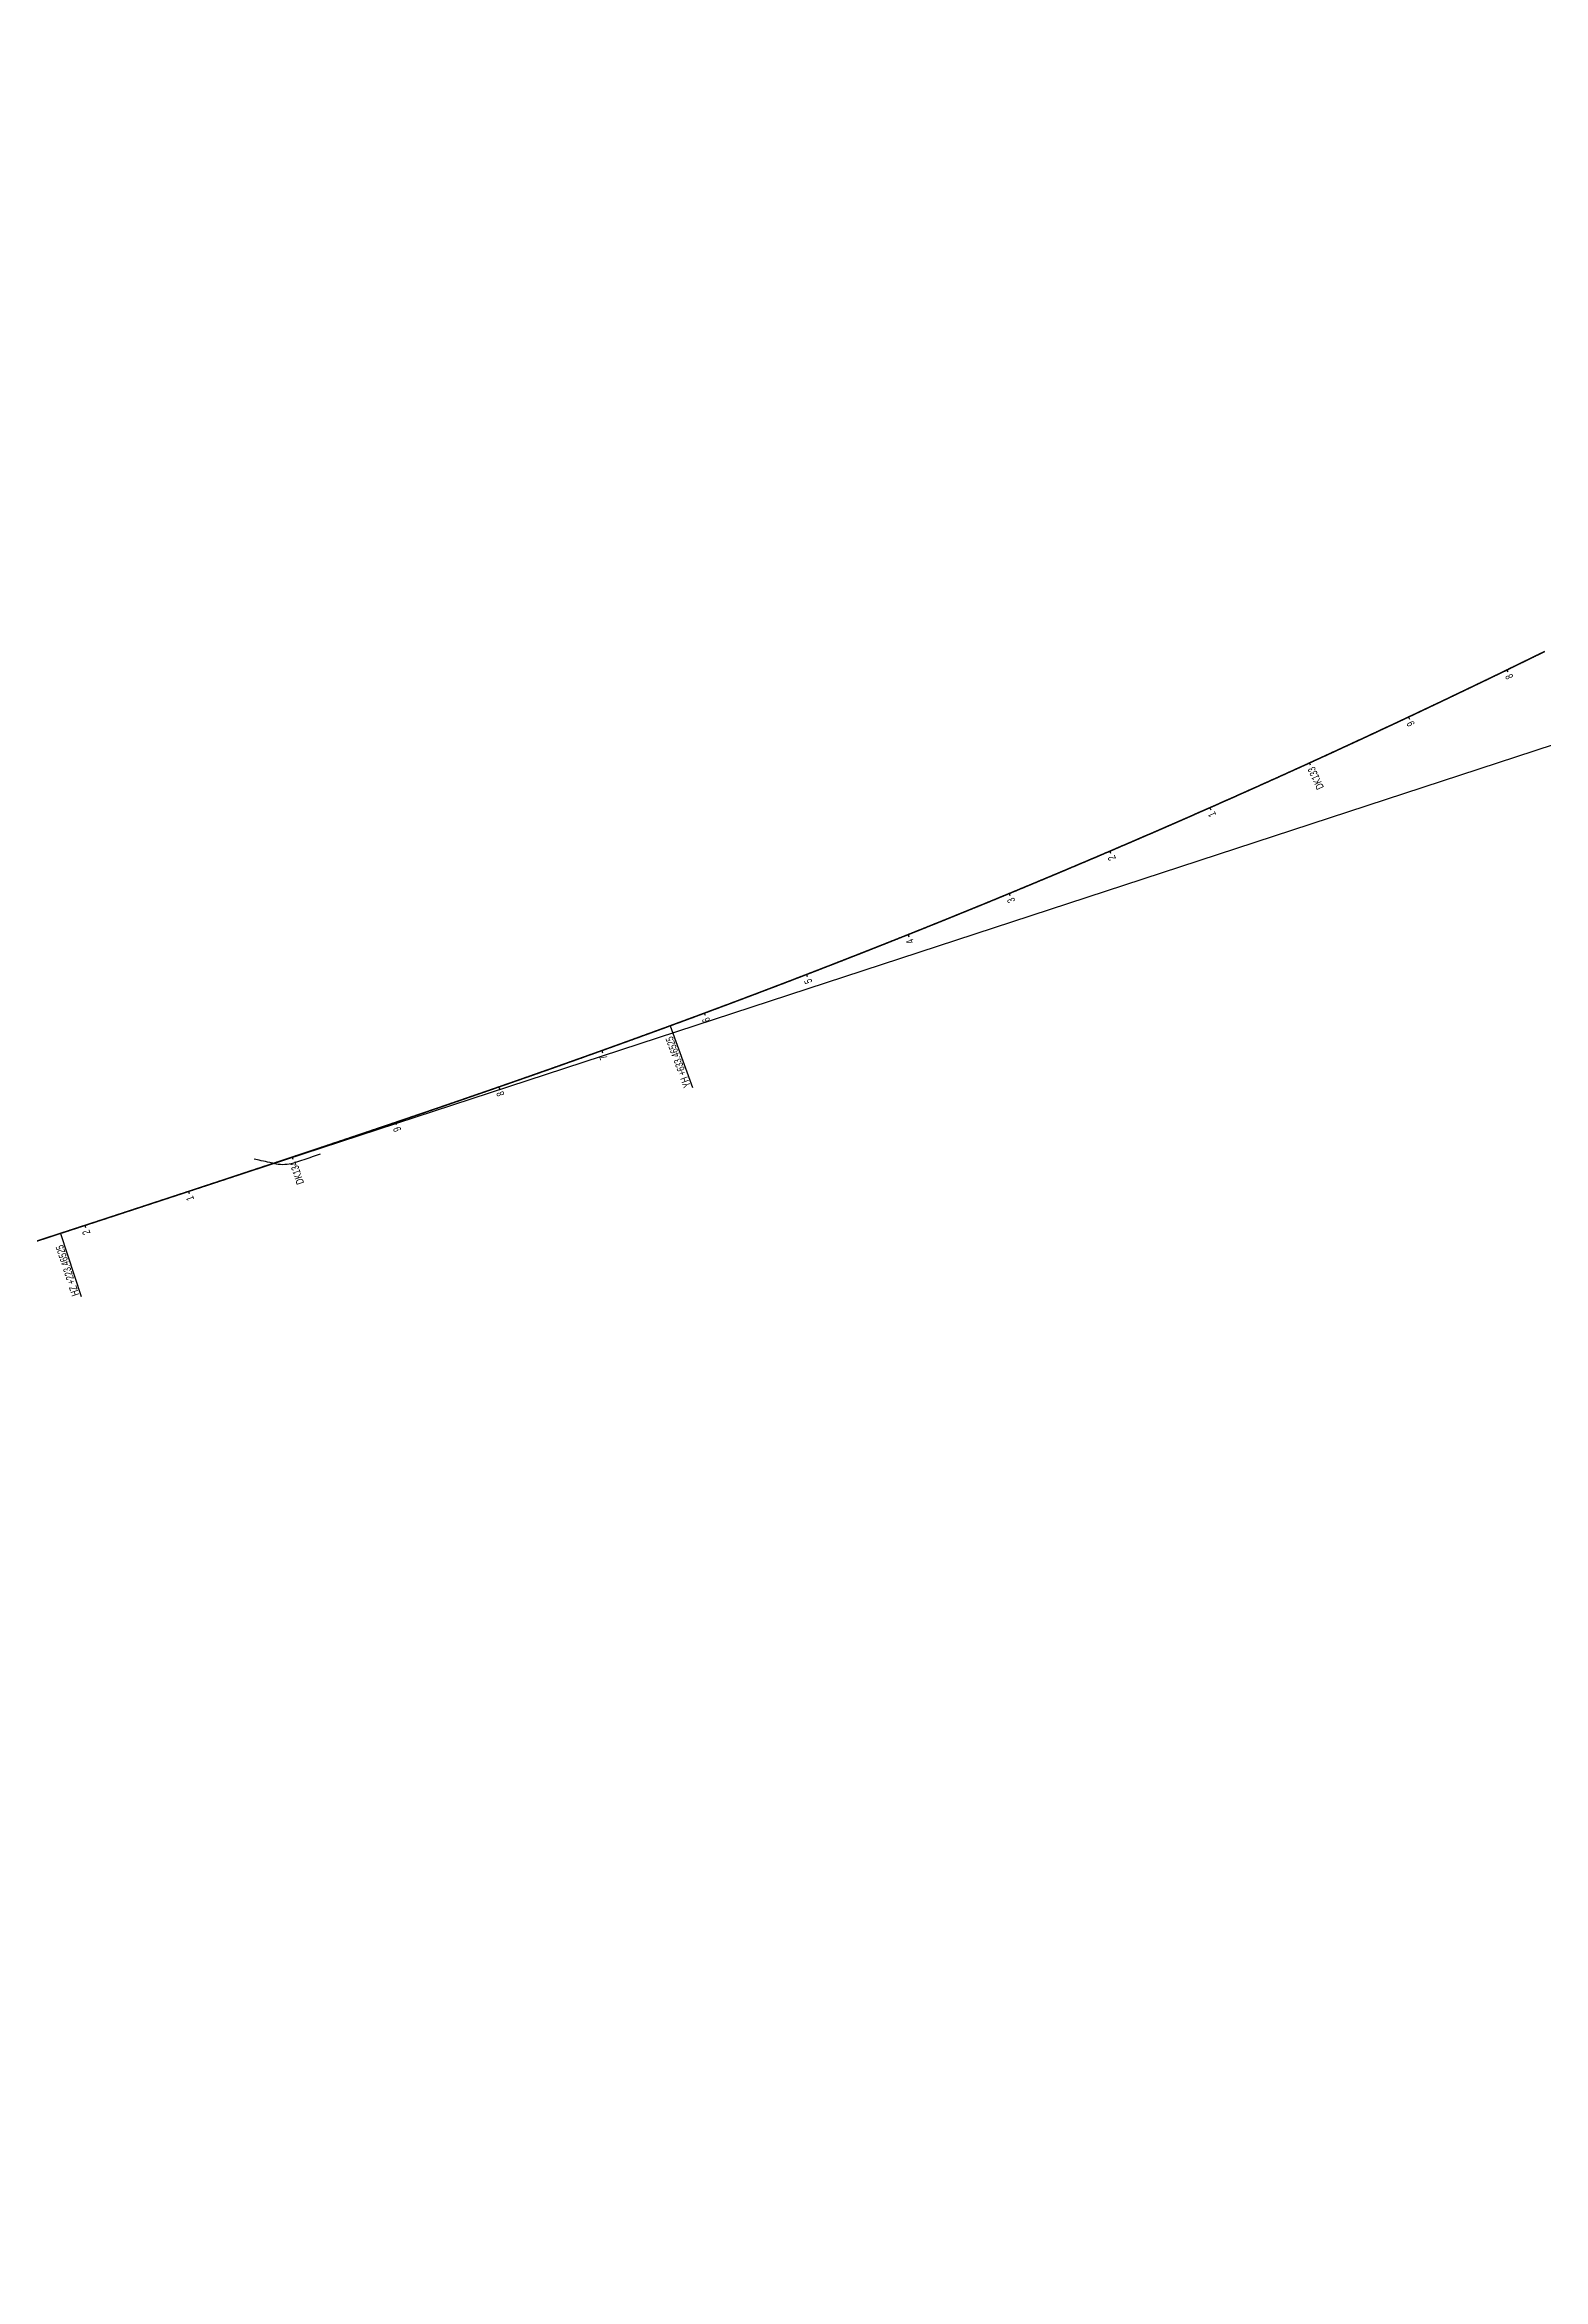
# Model space of a CAD drawing. Header units: millimetres. Extents: x 497834 to 621495, y 3353175 to 3430424.
# Drawn here: x 555158 to 556531, y 3379352 to 3381399 of the extents above; entities that cross this region are included whole.
import ezdxf

# ---------------------------------------------------------------- set-up
doc = ezdxf.new("R2010")
doc.units = ezdxf.units.MM
for name, color, linetype in [('DK改路中线', 7, 'Continuous'), ('dl4', 7, 'Continuous'), ('沪乍杭打线-0.0-200.8段-施工系转设计系成果-2000坐标系-左线_中线_交点', 7, 'Continuous'), ('沪乍杭打线-0.0-200.8段-施工系转设计系成果-2000坐标系-左线_五大桩', 7, 'Continuous'), ('沪乍杭打线-0.0-200.8段-施工系转设计系成果-2000坐标系-左线_里程', 7, 'Continuous')]:
    doc.layers.add(name, color=color, linetype=linetype)
doc.styles.add('PM_LC', font='slromans.shx', dxfattribs={"width": 0.75, "bigfont": 'hztxt.shx'})
doc.styles.add('PM_QX', font='slromans.shx', dxfattribs={"width": 0.75, "bigfont": 'hztxt.shx'})

msp = doc.modelspace()

# ---------------------------------------------------------------- linework, layer by layer
at = {"layer": 'DK改路中线', "color": 3, "linetype": 'Continuous', "ltscale": 2}
msp.add_lwpolyline([(555410.8, 3380383.1), (555408.9, 3380382.4), (555407, 3380381.8), (555405.1, 3380381.1), (555403.2, 3380380.5), (555401.3, 3380379.8), (555399.4, 3380379.2), (555397.5, 3380378.5), (555395.6, 3380377.9), (555393.7, 3380377.2), (555391.8, 3380376.6), (555390, 3380375.9), (555388.2, 3380375.3, -0.139235), (555388.1, 3380375.3), (555386.2, 3380374.7), (555384.2, 3380374.2), (555382.2, 3380373.9), (555380.3, 3380373.6), (555378.3, 3380373.5), (555376.3, 3380373.4), (555374.3, 3380373.5), (555372.3, 3380373.7), (555370.3, 3380374), (555369.1, 3380374.3), (555368.4, 3380374.5), (555364.5, 3380375.3), (555362.5, 3380375.8), (555360.5, 3380376.2), (555358.6, 3380376.7), (555356.6, 3380377.1), (555354.7, 3380377.6), (555350.3, 3380378.5)], format="xyb", dxfattribs=at)
at = {"layer": 'dl4', "color": 3, "linetype": 'Continuous', "ltscale": 2, "const_width": 1.4, "flags": 128}
msp.add_lwpolyline([(556532.7, 3380843.7), (556531.9, 3380843.3), (556531, 3380842.8), (556530.1, 3380842.4), (556529.2, 3380842), (556528.3, 3380841.5), (556528.2, 3380841.5), (556527.4, 3380841.1), (556526.5, 3380840.6), (556525.6, 3380840.2), (556524.7, 3380839.8), (556523.8, 3380839.3), (556523.7, 3380839.3), (556522.9, 3380838.9), (556522, 3380838.4), (556521.1, 3380838), (556520.2, 3380837.6), (556519.3, 3380837.1), (556519.2, 3380837.1), (556518.4, 3380836.7), (556517.5, 3380836.2), (556516.6, 3380835.8), (556515.7, 3380835.4), (556514.8, 3380834.9), (556514.7, 3380834.9), (556513.9, 3380834.5), (556513, 3380834), (556512.1, 3380833.6), (556511.2, 3380833.2), (556510.3, 3380832.7), (556510.3, 3380832.7), (556509.4, 3380832.3), (556508.5, 3380831.9), (556507.6, 3380831.4), (556506.7, 3380831), (556505.8, 3380830.5), (556505.8, 3380830.5), (556504.9, 3380830.1), (556504, 3380829.7), (556503.1, 3380829.2), (556502.2, 3380828.8), (556501.3, 3380828.4), (556501.3, 3380828.3), (556500.4, 3380827.9), (556499.6, 3380827.5), (556498.7, 3380827), (556497.8, 3380826.6), (556496.9, 3380826.2), (556496.8, 3380826.1), (556496, 3380825.7), (556495.1, 3380825.3), (556494.2, 3380824.9), (556493.3, 3380824.4), (556492.4, 3380824), (556492.3, 3380823.9), (556491.5, 3380823.5), (556490.6, 3380823.1), (556489.7, 3380822.7), (556488.8, 3380822.2), (556487.9, 3380821.8), (556487.8, 3380821.8), (556487, 3380821.4), (556486.1, 3380820.9), (556485.2, 3380820.5), (556484.3, 3380820.1), (556483.4, 3380819.6), (556483.3, 3380819.6), (556482.5, 3380819.2), (556481.6, 3380818.8), (556480.7, 3380818.3), (556479.8, 3380817.9), (556478.9, 3380817.4), (556478.8, 3380817.4), (556478, 3380817), (556477.1, 3380816.6), (556476.1, 3380816.1), (556475.2, 3380815.7), (556474.3, 3380815.3), (556474.3, 3380815.2), (556473.4, 3380814.8), (556472.5, 3380814.4), (556471.6, 3380814), (556470.7, 3380813.5), (556469.8, 3380813.1), (556469.8, 3380813.1), (556468.9, 3380812.7), (556468, 3380812.2), (556467.1, 3380811.8), (556466.2, 3380811.4), (556465.3, 3380810.9), (556465.3, 3380810.9), (556464.4, 3380810.5), (556463.5, 3380810.1), (556462.6, 3380809.6), (556461.7, 3380809.2), (556460.8, 3380808.8), (556460.7, 3380808.7), (556459.9, 3380808.3), (556459, 3380807.9), (556458.1, 3380807.5), (556457.2, 3380807), (556456.3, 3380806.6), (556456.2, 3380806.6), (556455.4, 3380806.2), (556454.5, 3380805.8), (556453.6, 3380805.3), (556452.7, 3380804.9), (556451.8, 3380804.5), (556451.7, 3380804.4), (556450.9, 3380804), (556450, 3380803.6), (556449.1, 3380803.2), (556448.2, 3380802.7), (556447.3, 3380802.3), (556447.2, 3380802.3), (556446.4, 3380801.9), (556445.5, 3380801.4), (556444.6, 3380801), (556443.7, 3380800.6), (556442.8, 3380800.1), (556442.7, 3380800.1), (556441.9, 3380799.7), (556441, 3380799.3), (556440.1, 3380798.9), (556439.2, 3380798.4), (556438.3, 3380798), (556438.2, 3380798), (556437.4, 3380797.6), (556436.5, 3380797.1), (556435.6, 3380796.7), (556434.7, 3380796.3), (556433.8, 3380795.8), (556433.7, 3380795.8), (556432.9, 3380795.4), (556432, 3380795), (556431, 3380794.6), (556430.1, 3380794.1), (556429.2, 3380793.7), (556429.2, 3380793.7), (556428.3, 3380793.3), (556427.4, 3380792.8), (556426.5, 3380792.4), (556425.6, 3380792), (556424.7, 3380791.6), (556424.6, 3380791.5), (556423.8, 3380791.1), (556422.9, 3380790.7), (556422, 3380790.3), (556421.1, 3380789.8), (556420.2, 3380789.4), (556420.1, 3380789.4), (556419.3, 3380789), (556418.4, 3380788.6), (556417.5, 3380788.1), (556416.6, 3380787.7), (556415.7, 3380787.3), (556415.6, 3380787.2), (556414.8, 3380786.9), (556413.9, 3380786.4), (556413, 3380786), (556412.1, 3380785.6), (556411.2, 3380785.1), (556411.1, 3380785.1), (556410.3, 3380784.7), (556409.4, 3380784.3), (556408.4, 3380783.9), (556407.5, 3380783.4), (556406.6, 3380783), (556406.6, 3380783), (556405.7, 3380782.6), (556404.8, 3380782.2), (556403.9, 3380781.7), (556403, 3380781.3), (556402.1, 3380780.9), (556402, 3380780.8), (556401.2, 3380780.5), (556400.3, 3380780), (556399.4, 3380779.6), (556398.5, 3380779.2), (556397.6, 3380778.8), (556397.5, 3380778.7), (556396.7, 3380778.3), (556395.8, 3380777.9), (556394.9, 3380777.5), (556394, 3380777.1), (556393.1, 3380776.6), (556393, 3380776.6), (556392.2, 3380776.2), (556391.3, 3380775.8), (556390.3, 3380775.4), (556389.4, 3380774.9), (556388.5, 3380774.5), (556388.5, 3380774.5), (556387.6, 3380774.1), (556386.7, 3380773.7), (556385.8, 3380773.2), (556384.9, 3380772.8), (556384, 3380772.4), (556383.9, 3380772.4), (556383.1, 3380772), (556382.2, 3380771.6), (556381.3, 3380771.1), (556380.4, 3380770.7), (556379.5, 3380770.3), (556379.4, 3380770.2), (556378.6, 3380769.9), (556377.7, 3380769.4), (556376.8, 3380769), (556375.9, 3380768.6), (556374.9, 3380768.2), (556374.9, 3380768.1), (556374, 3380767.8), (556373.1, 3380767.3), (556372.2, 3380766.9), (556371.3, 3380766.5), (556370.4, 3380766.1), (556370.3, 3380766), (556369.5, 3380765.6), (556368.6, 3380765.2), (556367.7, 3380764.8), (556366.8, 3380764.4), (556365.9, 3380764), (556365.8, 3380763.9), (556365, 3380763.5), (556364.1, 3380763.1), (556363.2, 3380762.7), (556362.2, 3380762.3), (556361.3, 3380761.9), (556361.3, 3380761.8), (556360.4, 3380761.4), (556359.5, 3380761), (556358.6, 3380760.6), (556357.7, 3380760.2), (556356.8, 3380759.8), (556356.7, 3380759.7), (556355.9, 3380759.3), (556355, 3380758.9), (556354.1, 3380758.5), (556353.2, 3380758.1), (556352.3, 3380757.7), (556352.2, 3380757.6), (556351.4, 3380757.2), (556350.5, 3380756.8), (556349.5, 3380756.4), (556348.6, 3380756), (556347.7, 3380755.6), (556347.6, 3380755.5), (556346.8, 3380755.1), (556345.9, 3380754.7), (556345, 3380754.3), (556344.1, 3380753.9), (556343.2, 3380753.5), (556343.1, 3380753.4), (556342.3, 3380753), (556341.4, 3380752.6), (556340.5, 3380752.2), (556339.6, 3380751.8), (556338.6, 3380751.4), (556338.6, 3380751.3), (556337.7, 3380751), (556336.8, 3380750.5), (556335.9, 3380750.1), (556335, 3380749.7), (556334.1, 3380749.3), (556334, 3380749.2), (556333.2, 3380748.9), (556332.3, 3380748.4), (556331.4, 3380748), (556330.5, 3380747.6), (556329.6, 3380747.2), (556329.5, 3380747.2), (556328.6, 3380746.8), (556327.7, 3380746.4), (556326.8, 3380745.9), (556325.9, 3380745.5), (556325, 3380745.1), (556324.9, 3380745.1), (556324.1, 3380744.7), (556323.2, 3380744.3), (556322.3, 3380743.9), (556321.4, 3380743.5), (556320.5, 3380743), (556320.4, 3380743), (556319.6, 3380742.6), (556318.6, 3380742.2), (556317.7, 3380741.8), (556316.8, 3380741.4), (556315.9, 3380741), (556315.8, 3380740.9), (556315, 3380740.5), (556314.1, 3380740.1), (556313.2, 3380739.7), (556312.3, 3380739.3), (556311.4, 3380738.9), (556311.3, 3380738.8), (556310.5, 3380738.5), (556309.5, 3380738.1), (556308.6, 3380737.6), (556307.7, 3380737.2), (556306.8, 3380736.8), (556306.7, 3380736.8), (556305.9, 3380736.4), (556305, 3380736), (556304.1, 3380735.6), (556303.2, 3380735.2), (556302.3, 3380734.7), (556302.2, 3380734.7), (556301.4, 3380734.3), (556300.4, 3380733.9), (556299.5, 3380733.5), (556298.6, 3380733.1), (556297.7, 3380732.7), (556297.6, 3380732.6), (556296.8, 3380732.3), (556295.9, 3380731.9), (556295, 3380731.4), (556294.1, 3380731), (556293.2, 3380730.6), (556293.1, 3380730.6), (556292.2, 3380730.2), (556291.3, 3380729.8), (556290.4, 3380729.4), (556289.5, 3380729), (556288.6, 3380728.6), (556288.5, 3380728.5), (556287.7, 3380728.1), (556286.8, 3380727.7), (556285.9, 3380727.3), (556285, 3380726.9), (556284, 3380726.5), (556284, 3380726.5), (556283.1, 3380726.1), (556282.2, 3380725.7), (556281.3, 3380725.3), (556280.4, 3380724.9), (556279.5, 3380724.4), (556279.4, 3380724.4), (556278.6, 3380724), (556277.7, 3380723.6), (556276.7, 3380723.2), (556275.8, 3380722.8), (556274.9, 3380722.4), (556274.8, 3380722.4), (556274, 3380722), (556273.1, 3380721.6), (556272.2, 3380721.2), (556271.3, 3380720.8), (556270.4, 3380720.3), (556270.3, 3380720.3), (556269.5, 3380719.9), (556268.5, 3380719.5), (556267.6, 3380719.1), (556266.7, 3380718.7), (556265.8, 3380718.3), (556265.7, 3380718.3), (556264.9, 3380717.9), (556264, 3380717.5), (556263.1, 3380717.1), (556262.2, 3380716.7), (556261.2, 3380716.3), (556261.2, 3380716.2), (556260.3, 3380715.8), (556259.4, 3380715.4), (556258.5, 3380715), (556257.6, 3380714.6), (556256.7, 3380714.2), (556256.6, 3380714.2), (556255.8, 3380713.8), (556254.8, 3380713.4), (556253.9, 3380713), (556253, 3380712.6), (556252.1, 3380712.2), (556252, 3380712.1), (556251.2, 3380711.8), (556250.3, 3380711.4), (556249.4, 3380710.9), (556248.5, 3380710.5), (556247.5, 3380710.1), (556247.5, 3380710.1), (556246.6, 3380709.7), (556245.7, 3380709.3), (556244.8, 3380708.9), (556243.9, 3380708.5), (556243, 3380708.1), (556242.9, 3380708.1), (556242.1, 3380707.7), (556241.1, 3380707.3), (556240.2, 3380706.9), (556239.3, 3380706.5), (556238.4, 3380706.1), (556238.3, 3380706), (556237.5, 3380705.7), (556236.6, 3380705.3), (556235.7, 3380704.9), (556234.7, 3380704.4), (556233.8, 3380704), (556233.8, 3380704), (556232.9, 3380703.6), (556232, 3380703.2), (556231.1, 3380702.8), (556230.2, 3380702.4), (556229.3, 3380702), (556229.2, 3380702), (556228.3, 3380701.6), (556227.4, 3380701.2), (556226.5, 3380700.8), (556225.6, 3380700.4), (556224.7, 3380700), (556224.6, 3380700), (556223.8, 3380699.6), (556222.9, 3380699.2), (556221.9, 3380698.8), (556221, 3380698.4), (556220.1, 3380698), (556220, 3380697.9), (556219.2, 3380697.6), (556218.3, 3380697.2), (556217.4, 3380696.8), (556216.5, 3380696.4), (556215.5, 3380696), (556215.5, 3380695.9), (556214.6, 3380695.6), (556213.7, 3380695.2), (556212.8, 3380694.8), (556211.9, 3380694.4), (556211, 3380693.9), (556210.9, 3380693.9), (556210, 3380693.5), (556209.1, 3380693.1), (556208.2, 3380692.7), (556207.3, 3380692.3), (556206.4, 3380691.9), (556206.3, 3380691.9), (556205.5, 3380691.5), (556204.6, 3380691.1), (556203.6, 3380690.7), (556202.7, 3380690.3), (556201.8, 3380689.9), (556201.7, 3380689.9), (556200.9, 3380689.5), (556200, 3380689.1), (556199.1, 3380688.7), (556198.1, 3380688.3), (556197.2, 3380687.9), (556197.1, 3380687.9), (556196.3, 3380687.5), (556195.4, 3380687.1), (556194.5, 3380686.7), (556193.6, 3380686.3), (556192.6, 3380685.9), (556192.6, 3380685.9), (556191.7, 3380685.5), (556190.8, 3380685.1), (556189.9, 3380684.7), (556189, 3380684.3), (556188.1, 3380683.9), (556188, 3380683.9), (556187.1, 3380683.5), (556186.2, 3380683.1), (556185.3, 3380682.7), (556184.4, 3380682.3), (556183.5, 3380681.9), (556183.4, 3380681.9), (556182.6, 3380681.5), (556181.6, 3380681.1), (556180.7, 3380680.7), (556179.8, 3380680.3), (556178.9, 3380679.9), (556178.8, 3380679.9), (556178, 3380679.5), (556177.1, 3380679.1), (556176.1, 3380678.7), (556175.2, 3380678.3), (556174.3, 3380677.9), (556174.2, 3380677.9), (556173.4, 3380677.5), (556172.5, 3380677.1), (556171.6, 3380676.7), (556170.6, 3380676.3), (556169.7, 3380675.9), (556169.6, 3380675.9), (556168.8, 3380675.6), (556167.9, 3380675.2), (556167, 3380674.8), (556166.1, 3380674.4), (556165.1, 3380674), (556165, 3380673.9), (556164.2, 3380673.6), (556163.3, 3380673.2), (556162.4, 3380672.8), (556161.5, 3380672.4), (556160.5, 3380672), (556160.5, 3380671.9), (556159.6, 3380671.6), (556158.7, 3380671.2), (556157.8, 3380670.8), (556156.9, 3380670.4), (556156, 3380670), (556155.9, 3380670), (556155, 3380669.6), (556154.1, 3380669.2), (556153.2, 3380668.8), (556152.3, 3380668.4), (556151.4, 3380668), (556151.3, 3380668), (556150.4, 3380667.6), (556149.5, 3380667.2), (556148.6, 3380666.8), (556147.7, 3380666.4), (556146.8, 3380666), (556146.7, 3380666), (556145.8, 3380665.7), (556144.9, 3380665.3), (556144, 3380664.9), (556143.1, 3380664.5), (556142.2, 3380664.1), (556142.1, 3380664), (556141.3, 3380663.7), (556140.3, 3380663.3), (556139.4, 3380662.9), (556138.5, 3380662.5), (556137.6, 3380662.1), (556137.5, 3380662.1), (556136.7, 3380661.7), (556135.7, 3380661.3), (556134.8, 3380660.9), (556133.9, 3380660.5), (556133, 3380660.1), (556132.9, 3380660.1), (556132.1, 3380659.7), (556131.1, 3380659.4), (556130.2, 3380659), (556129.3, 3380658.6), (556128.4, 3380658.2), (556128.3, 3380658.1), (556127.5, 3380657.8), (556126.5, 3380657.4), (556125.6, 3380657), (556124.7, 3380656.6), (556123.8, 3380656.2), (556123.7, 3380656.2), (556122.9, 3380655.8), (556121.9, 3380655.4), (556121, 3380655), (556120.1, 3380654.6), (556119.2, 3380654.3), (556119.1, 3380654.2), (556118.3, 3380653.9), (556117.3, 3380653.5), (556116.4, 3380653.1), (556115.5, 3380652.7), (556114.6, 3380652.3), (556114.5, 3380652.3), (556113.7, 3380651.9), (556112.7, 3380651.5), (556111.8, 3380651.1), (556110.9, 3380650.7), (556110, 3380650.3), (556109.9, 3380650.3), (556109.1, 3380650), (556108.1, 3380649.6), (556107.2, 3380649.2), (556106.3, 3380648.8), (556105.4, 3380648.4), (556105.3, 3380648.4), (556104.5, 3380648), (556103.5, 3380647.6), (556102.6, 3380647.2), (556101.7, 3380646.8), (556100.8, 3380646.4), (556100.7, 3380646.4), (556099.8, 3380646.1), (556098.9, 3380645.7), (556098, 3380645.3), (556097.1, 3380644.9), (556096.2, 3380644.5), (556096.1, 3380644.5), (556095.2, 3380644.1), (556094.3, 3380643.7), (556093.4, 3380643.3), (556092.5, 3380642.9), (556091.6, 3380642.6), (556091.5, 3380642.5), (556090.6, 3380642.2), (556089.7, 3380641.8), (556088.8, 3380641.4), (556087.9, 3380641), (556086.9, 3380640.6), (556086.9, 3380640.6), (556086, 3380640.2), (556085.1, 3380639.8), (556084.2, 3380639.5), (556083.3, 3380639.1), (556082.3, 3380638.7), (556082.2, 3380638.6), (556081.4, 3380638.3), (556080.5, 3380637.9), (556079.6, 3380637.5), (556078.6, 3380637.1), (556077.7, 3380636.8), (556077.6, 3380636.7), (556076.8, 3380636.4), (556075.9, 3380636), (556075, 3380635.6), (556074, 3380635.2), (556073.1, 3380634.8), (556073, 3380634.8), (556072.2, 3380634.4), (556071.3, 3380634.1), (556070.3, 3380633.7), (556069.4, 3380633.3), (556068.5, 3380632.9), (556068.4, 3380632.9), (556067.6, 3380632.5), (556066.7, 3380632.1), (556065.7, 3380631.7), (556064.8, 3380631.4), (556063.9, 3380631), (556063.8, 3380630.9), (556063, 3380630.6), (556062, 3380630.2), (556061.1, 3380629.8), (556060.2, 3380629.4), (556059.3, 3380629), (556059.2, 3380629), (556058.3, 3380628.7), (556057.4, 3380628.3), (556056.5, 3380627.9), (556055.6, 3380627.5), (556054.7, 3380627.1), (556054.6, 3380627.1), (556053.7, 3380626.7), (556052.8, 3380626.4), (556051.9, 3380626), (556051, 3380625.6), (556050, 3380625.2), (556049.9, 3380625.2), (556049.1, 3380624.8), (556048.2, 3380624.4), (556047.3, 3380624.1), (556046.3, 3380623.7), (556045.4, 3380623.3), (556045.3, 3380623.3), (556044.5, 3380622.9), (556043.6, 3380622.5), (556042.6, 3380622.1), (556041.7, 3380621.8), (556040.8, 3380621.4), (556040.7, 3380621.3), (556039.9, 3380621), (556038.9, 3380620.6), (556038, 3380620.2), (556037.1, 3380619.9), (556036.2, 3380619.5), (556036.1, 3380619.4), (556035.2, 3380619.1), (556034.3, 3380618.7), (556033.4, 3380618.3), (556032.5, 3380618), (556031.6, 3380617.6), (556031.5, 3380617.5), (556030.6, 3380617.2), (556029.7, 3380616.8), (556028.8, 3380616.4), (556027.9, 3380616), (556026.9, 3380615.7), (556026.8, 3380615.6), (556026, 3380615.3), (556025.1, 3380614.9), (556024.2, 3380614.5), (556023.2, 3380614.1), (556022.3, 3380613.8), (556022.2, 3380613.7), (556021.4, 3380613.4), (556020.5, 3380613), (556019.5, 3380612.6), (556018.6, 3380612.2), (556017.7, 3380611.9), (556017.6, 3380611.8), (556016.8, 3380611.5), (556015.8, 3380611.1), (556014.9, 3380610.7), (556014, 3380610.4), (556013, 3380610), (556013, 3380609.9), (556012.1, 3380609.6), (556011.2, 3380609.2), (556010.3, 3380608.8), (556009.3, 3380608.5), (556008.4, 3380608.1), (556008.3, 3380608), (556007.5, 3380607.7), (556006.6, 3380607.3), (556005.6, 3380607), (556004.7, 3380606.6), (556003.8, 3380606.2), (556003.7, 3380606.2), (556002.9, 3380605.8), (556001.9, 3380605.4), (556001, 3380605.1), (556000.1, 3380604.7), (555999.2, 3380604.3), (555999.1, 3380604.3), (555998.2, 3380603.9), (555997.3, 3380603.6), (555996.4, 3380603.2), (555995.5, 3380602.8), (555994.5, 3380602.4), (555994.4, 3380602.4), (555993.6, 3380602), (555992.7, 3380601.7), (555991.7, 3380601.3), (555990.8, 3380600.9), (555989.9, 3380600.5), (555989.8, 3380600.5), (555989, 3380600.2), (555988, 3380599.8), (555987.1, 3380599.4), (555986.2, 3380599), (555985.3, 3380598.7), (555985.2, 3380598.6), (555984.3, 3380598.3), (555983.4, 3380597.9), (555982.5, 3380597.5), (555981.6, 3380597.2), (555980.6, 3380596.8), (555980.5, 3380596.8), (555979.7, 3380596.4), (555978.8, 3380596), (555977.8, 3380595.7), (555976.9, 3380595.3), (555976, 3380594.9), (555975.9, 3380594.9), (555975.1, 3380594.5), (555974.1, 3380594.2), (555973.2, 3380593.8), (555972.3, 3380593.4), (555971.4, 3380593.1), (555971.3, 3380593), (555970.4, 3380592.7), (555969.5, 3380592.3), (555968.6, 3380591.9), (555967.6, 3380591.6), (555966.7, 3380591.2), (555966.6, 3380591.1), (555965.8, 3380590.8), (555964.9, 3380590.4), (555963.9, 3380590.1), (555963, 3380589.7), (555962.1, 3380589.3), (555962, 3380589.3), (555961.1, 3380588.9), (555960.2, 3380588.6), (555959.3, 3380588.2), (555958.4, 3380587.8), (555957.4, 3380587.5), (555957.3, 3380587.4), (555956.5, 3380587.1), (555955.6, 3380586.7), (555954.6, 3380586.3), (555953.7, 3380586), (555952.8, 3380585.6), (555952.7, 3380585.6), (555951.9, 3380585.2), (555950.9, 3380584.9), (555950, 3380584.5), (555949.1, 3380584.1), (555948.1, 3380583.7), (555948.1, 3380583.7), (555947.2, 3380583.4), (555946.3, 3380583), (555945.4, 3380582.6), (555944.4, 3380582.3), (555943.5, 3380581.9), (555943.4, 3380581.9), (555942.6, 3380581.5), (555941.6, 3380581.2), (555940.7, 3380580.8), (555939.8, 3380580.4), (555938.9, 3380580), (555938.8, 3380580), (555937.9, 3380579.7), (555937, 3380579.3), (555936.1, 3380578.9), (555935.1, 3380578.6), (555934.2, 3380578.2), (555934.1, 3380578.2), (555933.3, 3380577.8), (555932.4, 3380577.5), (555931.4, 3380577.1), (555930.5, 3380576.7), (555929.6, 3380576.4), (555929.5, 3380576.3), (555928.6, 3380576), (555927.7, 3380575.6), (555926.8, 3380575.2), (555925.8, 3380574.9), (555924.9, 3380574.5), (555924.8, 3380574.5), (555924, 3380574.1), (555923.1, 3380573.8), (555922.1, 3380573.4), (555921.2, 3380573), (555920.3, 3380572.7), (555920.2, 3380572.6), (555919.3, 3380572.3), (555918.4, 3380571.9), (555917.5, 3380571.6), (555916.5, 3380571.2), (555915.6, 3380570.8), (555915.5, 3380570.8), (555914.7, 3380570.5), (555913.8, 3380570.1), (555912.8, 3380569.7), (555911.9, 3380569.4), (555911, 3380569), (555910.9, 3380569), (555910, 3380568.6), (555909.1, 3380568.3), (555908.2, 3380567.9), (555907.2, 3380567.5), (555906.3, 3380567.2), (555906.2, 3380567.1), (555905.4, 3380566.8), (555904.5, 3380566.4), (555903.5, 3380566.1), (555902.6, 3380565.7), (555901.7, 3380565.3), (555901.6, 3380565.3), (555900.7, 3380565), (555899.8, 3380564.6), (555898.9, 3380564.3), (555897.9, 3380563.9), (555897, 3380563.5), (555896.9, 3380563.5), (555896.1, 3380563.2), (555895.1, 3380562.8), (555894.2, 3380562.4), (555893.3, 3380562.1), (555892.3, 3380561.7), (555892.3, 3380561.7), (555891.4, 3380561.3), (555890.5, 3380561), (555889.6, 3380560.6), (555888.6, 3380560.2), (555887.7, 3380559.9), (555887.6, 3380559.8), (555886.8, 3380559.5), (555885.8, 3380559.2), (555884.9, 3380558.8), (555884, 3380558.4), (555883, 3380558.1), (555882.9, 3380558), (555882.1, 3380557.7), (555881.2, 3380557.3), (555880.2, 3380557), (555879.3, 3380556.6), (555878.4, 3380556.3), (555878.3, 3380556.2), (555877.4, 3380555.9), (555876.5, 3380555.5), (555875.6, 3380555.2), (555874.6, 3380554.8), (555873.7, 3380554.4), (555873.6, 3380554.4), (555872.8, 3380554.1), (555871.8, 3380553.7), (555870.9, 3380553.4), (555870, 3380553), (555869, 3380552.6), (555869, 3380552.6), (555868.1, 3380552.3), (555867.2, 3380551.9), (555866.3, 3380551.5), (555865.3, 3380551.2), (555864.4, 3380550.8), (555864.3, 3380550.8), (555863.5, 3380550.5), (555862.5, 3380550.1), (555861.6, 3380549.7), (555860.7, 3380549.4), (555859.7, 3380549), (555859.6, 3380549), (555858.8, 3380548.7), (555857.9, 3380548.3), (555856.9, 3380547.9), (555856, 3380547.6), (555855.1, 3380547.2), (555855, 3380547.2), (555854.1, 3380546.9), (555853.2, 3380546.5), (555852.3, 3380546.1), (555851.3, 3380545.8), (555850.4, 3380545.4), (555850.3, 3380545.4), (555849.5, 3380545.1), (555848.5, 3380544.7), (555847.6, 3380544.4), (555846.7, 3380544), (555845.7, 3380543.6), (555845.6, 3380543.6), (555844.8, 3380543.3), (555843.9, 3380542.9), (555842.9, 3380542.6), (555842, 3380542.2), (555841.1, 3380541.8), (555841, 3380541.8), (555840.1, 3380541.5), (555839.2, 3380541.1), (555838.3, 3380540.8), (555837.3, 3380540.4), (555836.4, 3380540.1), (555836.3, 3380540), (555835.5, 3380539.7), (555834.5, 3380539.3), (555833.6, 3380539), (555832.6, 3380538.6), (555831.7, 3380538.3), (555831.6, 3380538.2), (555830.8, 3380537.9), (555829.8, 3380537.6), (555828.9, 3380537.2), (555828, 3380536.8), (555827, 3380536.5), (555827, 3380536.5), (555826.1, 3380536.1), (555825.2, 3380535.8), (555824.2, 3380535.4), (555823.3, 3380535.1), (555822.4, 3380534.7), (555822.3, 3380534.7), (555821.4, 3380534.4), (555820.5, 3380534), (555819.6, 3380533.6), (555818.6, 3380533.3), (555817.7, 3380532.9), (555817.6, 3380532.9), (555816.8, 3380532.6), (555815.8, 3380532.2), (555814.9, 3380531.9), (555814, 3380531.5), (555813, 3380531.2), (555812.9, 3380531.1), (555812.1, 3380530.8), (555811.2, 3380530.4), (555810.2, 3380530.1), (555809.3, 3380529.7), (555808.3, 3380529.4), (555808.3, 3380529.4), (555807.4, 3380529), (555806.5, 3380528.7), (555805.5, 3380528.3), (555804.6, 3380528), (555803.7, 3380527.6), (555803.6, 3380527.6), (555802.7, 3380527.3), (555801.8, 3380526.9), (555800.9, 3380526.6), (555799.9, 3380526.2), (555799, 3380525.9), (555798.9, 3380525.8), (555798.1, 3380525.5), (555797.1, 3380525.1), (555796.2, 3380524.8), (555795.2, 3380524.4), (555794.3, 3380524.1), (555794.2, 3380524.1), (555793.4, 3380523.7), (555792.4, 3380523.4), (555791.5, 3380523), (555790.6, 3380522.7), (555789.6, 3380522.3), (555789.5, 3380522.3), (555788.7, 3380522), (555787.8, 3380521.6), (555786.8, 3380521.3), (555785.9, 3380520.9), (555785, 3380520.6), (555784.9, 3380520.5), (555784, 3380520.2), (555783.1, 3380519.9), (555782.1, 3380519.5), (555781.2, 3380519.2), (555780.3, 3380518.8), (555780.2, 3380518.8), (555779.3, 3380518.5), (555778.4, 3380518.1), (555777.5, 3380517.8), (555776.5, 3380517.4), (555775.6, 3380517.1), (555775.5, 3380517), (555774.7, 3380516.7), (555773.7, 3380516.4), (555772.8, 3380516), (555771.8, 3380515.7), (555770.9, 3380515.3), (555770.8, 3380515.3), (555770, 3380515), (555769, 3380514.6), (555768.1, 3380514.3), (555767.2, 3380513.9), (555766.2, 3380513.6), (555766.1, 3380513.5), (555765.3, 3380513.2), (555764.3, 3380512.9), (555763.4, 3380512.5), (555762.5, 3380512.2), (555761.5, 3380511.8), (555761.4, 3380511.8), (555760.6, 3380511.5), (555759.7, 3380511.1), (555758.7, 3380510.8), (555757.8, 3380510.4), (555756.8, 3380510.1), (555756.8, 3380510.1), (555755.9, 3380509.7), (555755, 3380509.4), (555754, 3380509), (555753.1, 3380508.7), (555752.2, 3380508.4), (555752.1, 3380508.3), (555751.2, 3380508), (555750.3, 3380507.7), (555749.3, 3380507.3), (555748.4, 3380507), (555747.5, 3380506.6), (555747.4, 3380506.6), (555746.5, 3380506.3), (555745.6, 3380505.9), (555744.7, 3380505.6), (555743.7, 3380505.2), (555742.8, 3380504.9), (555742.7, 3380504.9), (555741.8, 3380504.5), (555740.9, 3380504.2), (555740, 3380503.8), (555739, 3380503.5), (555738.1, 3380503.2), (555738, 3380503.1), (555737.1, 3380502.8), (555736.2, 3380502.5), (555735.3, 3380502.1), (555734.3, 3380501.8), (555733.4, 3380501.4), (555733.3, 3380501.4), (555732.5, 3380501.1), (555731.5, 3380500.7), (555731.2, 3380500.6), (555730.2, 3380500.3), (555729.3, 3380499.9), (555728.4, 3380499.6), (555727.4, 3380499.2), (555726.5, 3380498.9), (555725.5, 3380498.5), (555724.6, 3380498.2), (555723.7, 3380497.9), (555722.7, 3380497.5), (555721.8, 3380497.2), (555720.8, 3380496.8), (555719.9, 3380496.5), (555719, 3380496.1), (555718, 3380495.8), (555717.1, 3380495.5), (555716.1, 3380495.1), (555715.2, 3380494.8), (555714.3, 3380494.4), (555713.3, 3380494.1), (555712.4, 3380493.7), (555711.4, 3380493.4), (555710.5, 3380493.1), (555709.6, 3380492.7), (555708.6, 3380492.4), (555707.7, 3380492), (555706.8, 3380491.7), (555705.8, 3380491.4), (555704.9, 3380491), (555703.9, 3380490.7), (555703, 3380490.3), (555702.1, 3380490), (555701.1, 3380489.6), (555700.2, 3380489.3), (555699.2, 3380489), (555698.3, 3380488.6), (555697.4, 3380488.3), (555696.4, 3380487.9), (555695.5, 3380487.6), (555694.5, 3380487.3), (555693.6, 3380486.9), (555692.6, 3380486.6), (555691.7, 3380486.2), (555690.8, 3380485.9), (555689.8, 3380485.6), (555688.9, 3380485.2), (555687.9, 3380484.9), (555687, 3380484.5), (555686.1, 3380484.2), (555685.1, 3380483.9), (555684.2, 3380483.5), (555683.2, 3380483.2), (555682.3, 3380482.8), (555681.4, 3380482.5), (555680.4, 3380482.2), (555679.5, 3380481.8), (555678.5, 3380481.5), (555677.6, 3380481.1), (555676.7, 3380480.8), (555675.7, 3380480.5), (555674.8, 3380480.1), (555673.8, 3380479.8), (555672.9, 3380479.5), (555672, 3380479.1), (555671, 3380478.8), (555670.1, 3380478.4), (555669.1, 3380478.1), (555668.2, 3380477.8), (555667.2, 3380477.4), (555666.3, 3380477.1), (555665.4, 3380476.8), (555664.4, 3380476.4), (555663.5, 3380476.1), (555662.5, 3380475.7), (555661.6, 3380475.4), (555660.7, 3380475.1), (555659.7, 3380474.7), (555658.8, 3380474.4), (555657.8, 3380474.1), (555656.9, 3380473.7), (555655.9, 3380473.4), (555655, 3380473.1), (555654.1, 3380472.7), (555653.1, 3380472.4), (555652.2, 3380472), (555651.2, 3380471.7), (555650.3, 3380471.4), (555649.4, 3380471), (555648.4, 3380470.7), (555647.5, 3380470.4), (555646.5, 3380470), (555645.6, 3380469.7), (555644.6, 3380469.4), (555643.7, 3380469), (555642.8, 3380468.7), (555641.8, 3380468.4), (555640.9, 3380468), (555639.9, 3380467.7), (555639, 3380467.4), (555638, 3380467), (555637.1, 3380466.7), (555636.2, 3380466.3), (555635.2, 3380466), (555634.3, 3380465.7), (555633.3, 3380465.3), (555632.4, 3380465), (555631.4, 3380464.7), (555630.5, 3380464.3), (555629.6, 3380464), (555628.6, 3380463.7), (555627.7, 3380463.3), (555626.7, 3380463), (555625.8, 3380462.7), (555624.9, 3380462.3), (555623.9, 3380462), (555623, 3380461.7), (555622, 3380461.3), (555621.1, 3380461), (555620.1, 3380460.7), (555619.2, 3380460.3), (555618.2, 3380460), (555617.3, 3380459.7), (555616.4, 3380459.4), (555615.4, 3380459), (555614.5, 3380458.7), (555613.5, 3380458.4), (555612.6, 3380458), (555611.6, 3380457.7), (555610.7, 3380457.4), (555609.8, 3380457), (555608.8, 3380456.7), (555607.9, 3380456.4), (555606.9, 3380456), (555606, 3380455.7), (555605, 3380455.4), (555604.1, 3380455), (555603.2, 3380454.7), (555602.2, 3380454.4), (555601.3, 3380454), (555600.3, 3380453.7), (555599.4, 3380453.4), (555598.4, 3380453.1), (555597.5, 3380452.7), (555596.5, 3380452.4), (555595.6, 3380452.1), (555594.7, 3380451.7), (555593.7, 3380451.4), (555592.8, 3380451.1), (555591.8, 3380450.7), (555590.9, 3380450.4), (555589.9, 3380450.1), (555589, 3380449.8), (555588.1, 3380449.4), (555587.1, 3380449.1), (555586.2, 3380448.8), (555585.2, 3380448.4), (555584.3, 3380448.1), (555583.3, 3380447.8), (555582.4, 3380447.4), (555581.4, 3380447.1), (555580.5, 3380446.8), (555579.6, 3380446.5), (555578.6, 3380446.1), (555577.7, 3380445.8), (555576.7, 3380445.5), (555575.8, 3380445.1), (555574.8, 3380444.8), (555573.9, 3380444.5), (555572.9, 3380444.2), (555572, 3380443.8), (555571.1, 3380443.5), (555570.1, 3380443.2), (555569.2, 3380442.8), (555568.2, 3380442.5), (555567.3, 3380442.2), (555566.3, 3380441.9), (555565.4, 3380441.5), (555564.4, 3380441.2), (555563.5, 3380440.9), (555562.6, 3380440.6), (555561.6, 3380440.2), (555560.7, 3380439.9), (555559.7, 3380439.6), (555558.8, 3380439.2), (555557.8, 3380438.9), (555556.9, 3380438.6), (555555.9, 3380438.3), (555555, 3380437.9), (555554, 3380437.6), (555553.1, 3380437.3), (555552.2, 3380437), (555551.2, 3380436.6), (555550.3, 3380436.3), (555549.3, 3380436), (555548.4, 3380435.7), (555547.4, 3380435.3), (555546.5, 3380435), (555545.5, 3380434.7), (555544.6, 3380434.3), (555543.6, 3380434), (555542.7, 3380433.7), (555541.8, 3380433.4), (555540.8, 3380433), (555539.9, 3380432.7), (555538.9, 3380432.4), (555538, 3380432.1), (555537, 3380431.7), (555536.1, 3380431.4), (555535.1, 3380431.1), (555534.2, 3380430.8), (555533.2, 3380430.4), (555532.3, 3380430.1), (555531.4, 3380429.8), (555530.4, 3380429.5), (555529.5, 3380429.1), (555528.5, 3380428.8), (555527.6, 3380428.5), (555526.6, 3380428.2), (555525.7, 3380427.8), (555524.7, 3380427.5), (555523.8, 3380427.2), (555522.8, 3380426.9), (555521.9, 3380426.5), (555521, 3380426.2), (555520, 3380425.9), (555519.1, 3380425.6), (555518.1, 3380425.2), (555517.2, 3380424.9), (555516.2, 3380424.6), (555515.3, 3380424.3), (555514.3, 3380424), (555513.4, 3380423.6), (555512.4, 3380423.3), (555511.5, 3380423), (555510.5, 3380422.7), (555509.6, 3380422.3), (555508.7, 3380422), (555507.7, 3380421.7), (555506.8, 3380421.4), (555505.8, 3380421), (555504.9, 3380420.7), (555503.9, 3380420.4), (555503, 3380420.1), (555502, 3380419.8), (555501.1, 3380419.4), (555500.1, 3380419.1), (555499.2, 3380418.8), (555498.2, 3380418.5), (555497.3, 3380418.1), (555496.3, 3380417.8), (555495.4, 3380417.5), (555494.5, 3380417.2), (555493.5, 3380416.9), (555492.6, 3380416.5), (555491.6, 3380416.2), (555490.7, 3380415.9), (555489.7, 3380415.6), (555488.8, 3380415.2), (555487.8, 3380414.9), (555486.9, 3380414.6), (555485.9, 3380414.3), (555485, 3380414), (555484, 3380413.6), (555483.1, 3380413.3), (555482.1, 3380413), (555481.2, 3380412.7), (555480.3, 3380412.3), (555479.3, 3380412), (555478.4, 3380411.7), (555477.4, 3380411.4), (555476.5, 3380411.1), (555475.5, 3380410.7), (555474.6, 3380410.4), (555473.6, 3380410.1), (555472.7, 3380409.8), (555471.7, 3380409.5), (555470.8, 3380409.1), (555469.8, 3380408.8), (555468.9, 3380408.5), (555467.9, 3380408.2), (555467, 3380407.9), (555466, 3380407.5), (555465.1, 3380407.2), (555464.1, 3380406.9), (555463.2, 3380406.6), (555462.3, 3380406.3), (555461.3, 3380405.9), (555460.4, 3380405.6), (555459.4, 3380405.3), (555458.5, 3380405), (555457.5, 3380404.7), (555456.6, 3380404.3), (555455.6, 3380404), (555454.7, 3380403.7), (555453.7, 3380403.4), (555452.8, 3380403.1), (555451.8, 3380402.7), (555450.9, 3380402.4), (555449.9, 3380402.1), (555449, 3380401.8), (555448, 3380401.5), (555447.1, 3380401.1), (555446.1, 3380400.8), (555445.2, 3380400.5), (555444.3, 3380400.2), (555443.3, 3380399.9), (555442.4, 3380399.5), (555441.4, 3380399.2), (555440.5, 3380398.9), (555439.5, 3380398.6), (555438.6, 3380398.3), (555437.6, 3380398), (555436.7, 3380397.6), (555435.7, 3380397.3), (555434.8, 3380397), (555433.8, 3380396.7), (555432.9, 3380396.4), (555431.9, 3380396), (555431, 3380395.7), (555430, 3380395.4), (555429.1, 3380395.1), (555428.1, 3380394.8), (555427.2, 3380394.4), (555426.2, 3380394.1), (555425.3, 3380393.8), (555424.3, 3380393.5), (555423.4, 3380393.2), (555422.4, 3380392.9), (555421.5, 3380392.5), (555420.6, 3380392.2), (555419.6, 3380391.9), (555418.7, 3380391.6), (555417.7, 3380391.3), (555416.8, 3380391), (555415.8, 3380390.6), (555414.9, 3380390.3), (555413.9, 3380390), (555413, 3380389.7), (555412, 3380389.4), (555411.1, 3380389), (555410.1, 3380388.7), (555409.2, 3380388.4), (555408.2, 3380388.1), (555407.3, 3380387.8), (555406.3, 3380387.5), (555405.4, 3380387.1), (555404.4, 3380386.8), (555403.5, 3380386.5), (555402.5, 3380386.2), (555401.6, 3380385.9), (555400.6, 3380385.6), (555399.7, 3380385.2), (555398.7, 3380384.9), (555397.8, 3380384.6), (555396.8, 3380384.3), (555395.9, 3380384), (555394.9, 3380383.7), (555394, 3380383.3), (555393, 3380383), (555392.1, 3380382.7), (555391.1, 3380382.4), (555390.2, 3380382.1), (555389.3, 3380381.8), (555388.3, 3380381.5), (555387.4, 3380381.1), (555386.4, 3380380.8), (555385.5, 3380380.5), (555384.5, 3380380.2), (555383.6, 3380379.9), (555382.6, 3380379.6), (555381.7, 3380379.2), (555380.7, 3380378.9), (555379.8, 3380378.6), (555378.8, 3380378.3), (555377.9, 3380378), (555376.9, 3380377.7), (555376, 3380377.3), (555375, 3380377), (555374.1, 3380376.7), (555373.1, 3380376.4), (555372.2, 3380376.1), (555371.2, 3380375.8), (555370.3, 3380375.5), (555369.3, 3380375.1), (555368.4, 3380374.8), (555367.4, 3380374.5), (555366.5, 3380374.2), (555365.5, 3380373.9), (555364.6, 3380373.6), (555363.6, 3380373.2), (555362.7, 3380372.9), (555361.7, 3380372.6), (555360.8, 3380372.3), (555359.8, 3380372), (555358.9, 3380371.7), (555357.9, 3380371.4), (555357, 3380371), (555356, 3380370.7), (555355.1, 3380370.4), (555354.1, 3380370.1), (555353.2, 3380369.8), (555352.2, 3380369.5), (555351.3, 3380369.2), (555350.3, 3380368.8), (555349.4, 3380368.5), (555348.4, 3380368.2), (555347.5, 3380367.9), (555346.5, 3380367.6), (555345.6, 3380367.3), (555344.6, 3380367), (555343.7, 3380366.6), (555342.7, 3380366.3), (555341.8, 3380366), (555340.9, 3380365.7), (555339.9, 3380365.4), (555339, 3380365.1), (555338, 3380364.8), (555337.1, 3380364.4), (555336.1, 3380364.1), (555335.2, 3380363.8), (555334.2, 3380363.5), (555333.3, 3380363.2), (555332.3, 3380362.9), (555331.4, 3380362.6), (555330.4, 3380362.2), (555329.5, 3380361.9), (555328.5, 3380361.6), (555327.6, 3380361.3), (555326.6, 3380361), (555325.7, 3380360.7), (555324.7, 3380360.4), (555323.8, 3380360), (555322.8, 3380359.7), (555321.9, 3380359.4), (555320.9, 3380359.1), (555320, 3380358.8), (555319, 3380358.5), (555318.1, 3380358.2), (555317.1, 3380357.9), (555316.2, 3380357.5), (555315.2, 3380357.2), (555314.3, 3380356.9), (555313.3, 3380356.6), (555312.4, 3380356.3), (555311.4, 3380356), (555310.5, 3380355.7), (555309.5, 3380355.3), (555308.6, 3380355), (555307.6, 3380354.7), (555306.7, 3380354.4), (555305.7, 3380354.1), (555304.8, 3380353.8), (555303.8, 3380353.5), (555302.9, 3380353.2), (555301.9, 3380352.8), (555301, 3380352.5), (555300, 3380352.2), (555299.1, 3380351.9), (555298.1, 3380351.6), (555297.2, 3380351.3), (555296.2, 3380351), (555295.3, 3380350.7), (555294.3, 3380350.3), (555293.4, 3380350), (555292.4, 3380349.7), (555291.5, 3380349.4), (555290.5, 3380349.1), (555289.6, 3380348.8), (555288.6, 3380348.5), (555287.7, 3380348.2), (555286.7, 3380347.8), (555285.8, 3380347.5), (555284.8, 3380347.2), (555283.9, 3380346.9), (555282.9, 3380346.6), (555282, 3380346.3), (555281, 3380346), (555280.1, 3380345.7), (555279.1, 3380345.3), (555278.2, 3380345), (555277.2, 3380344.7), (555276.3, 3380344.4), (555275.3, 3380344.1), (555274.4, 3380343.8), (555273.4, 3380343.5), (555272.5, 3380343.2), (555271.5, 3380342.8), (555270.6, 3380342.5), (555269.6, 3380342.2), (555268.7, 3380341.9), (555267.7, 3380341.6), (555266.8, 3380341.3), (555265.8, 3380341), (555264.9, 3380340.7), (555263.9, 3380340.3), (555263, 3380340), (555262, 3380339.7), (555261.1, 3380339.4), (555260.1, 3380339.1), (555259.2, 3380338.8), (555258.2, 3380338.5), (555257.3, 3380338.2), (555256.3, 3380337.9), (555255.4, 3380337.5), (555254.4, 3380337.2), (555253.5, 3380336.9), (555252.5, 3380336.6), (555251.6, 3380336.3), (555250.6, 3380336), (555249.7, 3380335.7), (555248.7, 3380335.4), (555247.8, 3380335), (555246.8, 3380334.7), (555245.9, 3380334.4), (555244.9, 3380334.1), (555244, 3380333.8), (555243, 3380333.5), (555242.1, 3380333.2), (555241.1, 3380332.9), (555240.2, 3380332.6), (555239.2, 3380332.2), (555238.3, 3380331.9), (555237.3, 3380331.6), (555236.4, 3380331.3), (555235.4, 3380331), (555234.5, 3380330.7), (555233.5, 3380330.4), (555232.6, 3380330.1), (555231.6, 3380329.8), (555230.7, 3380329.4), (555229.7, 3380329.1), (555228.8, 3380328.8), (555227.8, 3380328.5), (555226.9, 3380328.2), (555225.9, 3380327.9), (555225, 3380327.6), (555224, 3380327.3), (555223.1, 3380326.9), (555222.1, 3380326.6), (555221.2, 3380326.3), (555220.2, 3380326), (555219.3, 3380325.7), (555218.3, 3380325.4), (555217.4, 3380325.1), (555216.4, 3380324.8), (555215.5, 3380324.5), (555214.5, 3380324.1), (555213.6, 3380323.8), (555212.6, 3380323.5), (555211.7, 3380323.2), (555210.7, 3380322.9), (555209.8, 3380322.6), (555208.8, 3380322.3), (555207.9, 3380322), (555206.9, 3380321.7), (555206, 3380321.3), (555205, 3380321), (555204.1, 3380320.7), (555203.1, 3380320.4), (555202.2, 3380320.1), (555201.2, 3380319.8), (555200.3, 3380319.5), (555199.3, 3380319.2), (555198.4, 3380318.9), (555197.4, 3380318.5), (555196.5, 3380318.2), (555195.5, 3380317.9), (555194.6, 3380317.6), (555193.6, 3380317.3), (555192.6, 3380317), (555191.7, 3380316.7), (555190.7, 3380316.4), (555189.8, 3380316.1), (555188.8, 3380315.7), (555187.9, 3380315.4), (555186.9, 3380315.1), (555186, 3380314.8), (555185, 3380314.5), (555184.1, 3380314.2), (555183.1, 3380313.9), (555182.2, 3380313.6), (555181.2, 3380313.3), (555180.3, 3380312.9), (555179.3, 3380312.6), (555178.4, 3380312.3), (555177.4, 3380312), (555176.5, 3380311.7), (555175.5, 3380311.4), (555174.6, 3380311.1), (555173.6, 3380310.8), (555172.7, 3380310.5), (552247.8, 3379353)], dxfattribs=at)
at = {"layer": '沪乍杭打线-0.0-200.8段-施工系转设计系成果-2000坐标系-左线_中线_交点', "color": 6, "linetype": 'Continuous', "ltscale": 2}
msp.add_line((558499.6, 3381399.4), (555172.7, 3380310.5), dxfattribs=at)
at = {"layer": '沪乍杭打线-0.0-200.8段-施工系转设计系成果-2000坐标系-左线_五大桩', "color": 5, "linetype": 'Continuous', "ltscale": 2}
for p, q in [((555731.2, 3380500.6), (555751.9, 3380444.1)), ((555172.7, 3380310.5), (555191.6, 3380252.8))]:
    msp.add_line(p, q, dxfattribs=at)
at = {"layer": '沪乍杭打线-0.0-200.8段-施工系转设计系成果-2000坐标系-左线_里程', "color": 5, "linetype": 'Continuous', "ltscale": 2}
for p, q in [((556497.8, 3380826.6), (556498.7, 3380824.8)), ((556407.6, 3380783.5), (556408.5, 3380781.7)), ((556316.9, 3380741.4), (556317.7, 3380739.6)), ((556225.7, 3380700.4), (556226.5, 3380698.6)), ((556134, 3380660.6), (556134.8, 3380658.7)), ((556041.8, 3380621.8), (556042.6, 3380620)), ((555949.2, 3380584.2), (555949.9, 3380582.3)), ((555856.1, 3380547.6), (555856.8, 3380545.8)), ((555762.6, 3380512.2), (555763.3, 3380510.3)), ((555668.6, 3380477.9), (555669.3, 3380476)), ((555574.3, 3380444.6), (555575, 3380442.8)), ((555479.7, 3380412.2), (555480.4, 3380410.3)), ((555385, 3380380.3), (555385.6, 3380378.4)), ((555290, 3380348.9), (555290.6, 3380347)), ((555195, 3380317.8), (555195.6, 3380315.9))]:
    msp.add_line(p, q, dxfattribs=at)

# ---------------------------------------------------------------- texts
at = {"layer": '沪乍杭打线-0.0-200.8段-施工系转设计系成果-2000坐标系-左线_五大桩', "color": 5, "style": 'PM_QX', "width": 0.75}
for s, rotation, p in [('YH +633.46525', 110.1612, (555750.3, 3380445.6)), ('HZ +223.46525', 108.1247, (555190, 3380254.4))]:
    msp.add_text(s, height=7, rotation=rotation, dxfattribs=at).set_placement(p)
at = {"layer": '沪乍杭打线-0.0-200.8段-施工系转设计系成果-2000坐标系-左线_里程', "color": 2, "style": 'PM_LC', "width": 0.75}
for s, rotation, p in [('8', 115.9147, (556504, 3380820.3)), ('9', 115.2244, (556413.7, 3380777.1)), ('DK133', 114.5341, (556330.4, 3380719.1)), ('1', 113.8437, (556231.7, 3380693.9)), ('2', 113.1534, (556139.9, 3380653.9)), ('3', 112.4631, (556047.6, 3380615.1)), ('4', 111.7728, (555954.9, 3380577.4)), ('5', 111.0825, (555861.7, 3380540.8)), ('6', 110.3922, (555768.1, 3380505.3)), ('7', 109.7278, (555674.1, 3380471)), ('8', 109.1738, (555579.7, 3380437.6)), ('9', 108.7368, (555485.1, 3380405.1)), ('DK134', 108.4169, (555396, 3380356.7)), ('1', 108.2139, (555295.3, 3380341.8)), ('2', 108.128, (555200.3, 3380310.6))]:
    msp.add_text(s, height=7, rotation=rotation, dxfattribs=at).set_placement(p)

doc.saveas('drawing.dxf')
